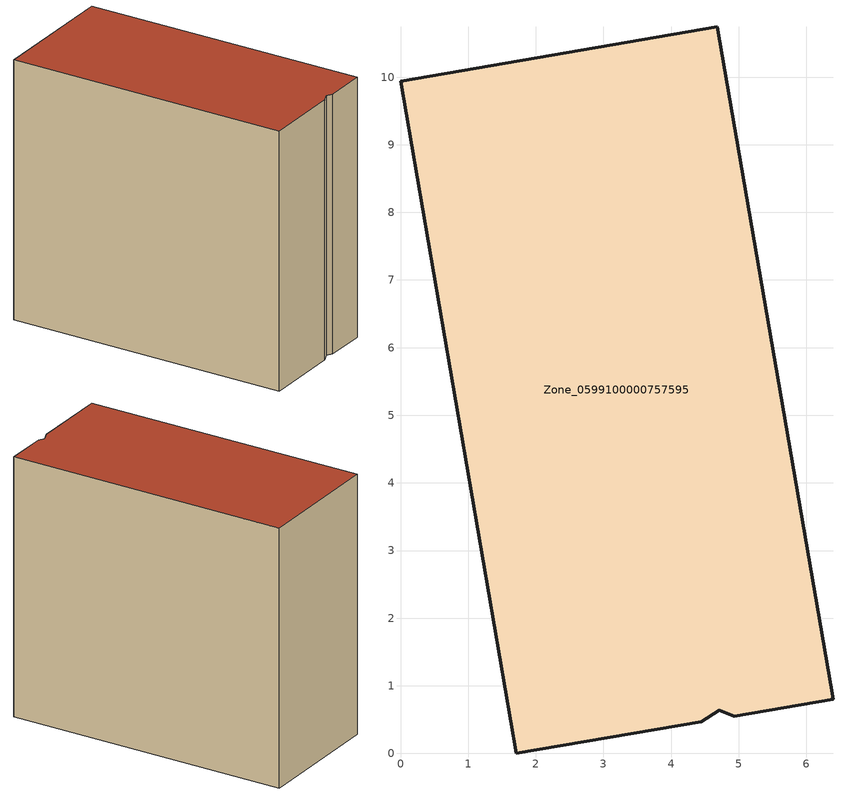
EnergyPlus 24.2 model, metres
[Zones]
Zone_0599100000757595
 floor ground (C_G): 4.94,0.55 4.71,0.64 4.44,0.47 1.71,0 0,9.94 4.68,10.75 6.39,0.8 z0
 wall outside (C_F): 0,9.94 1.71,0 4.44,0.47 4.71,0.64 4.94,0.55 6.39,0.8 4.68,10.75 0,9.94 z0:9.29
 roof outside (C_R): 4.71,0.64 4.94,0.55 6.39,0.8 4.68,10.75 0,9.94 1.71,0 4.44,0.47 z9.29
[BUILDING]
Pand.0599100000757595: North Axis=0; Terrain=City; Loads Convergence Tolerance Value=0.04; Temperature Convergence Tolerance Value=0.4; Solar Distribution=FullExterior; Maximum Number of Warmup Days=25; Minimum Number of Warmup Days=1
[Site:Location]
Rotterdam.The.Hague.AP_ZH_NLD Design_Conditions: Latitude=51.96; Longitude=4.45; Time Zone=1; Elevation=-4.5
[SITE:GROUNDTEMPERATURE:BUILDINGSURFACE]
18, 18, 18, 18, 18, 18, 18, 18, 18, 18, 18, 18
[MATERIAL] Thermal Absorptance=0.9; Solar Absorptance=0.7; Visible Absorptance=0.7
Name | Roughness | Thickness | Conductivity | Density | Specific Heat
G.TI.2006-2014 | MediumSmooth | 0.15 | 0.06 | 540 | 1210
F.TI.2006-2014 | Rough | 0.3 | 0.12 | 1920 | 840
R.TI.2006-2014 | MediumRough | 0.2 | 0.08 | 1500 | 1000
[CONSTRUCTION]
C_G: G.TI.2006-2014
C_F: F.TI.2006-2014
C_R: R.TI.2006-2014
[ZONE]
Zone_0599100000757595: Type=1; Multiplier=1; Ceiling Height=Autocalculate; Volume=Autocalculate; Floor Area=autocalculate; Part of Total Floor Area=Yes
[ZONEINFILTRATION:DESIGNFLOWRATE]
Infil_Zone_0599100000757595: Zone or ZoneList or Space or SpaceList=Zone_0599100000757595; Schedule=AlwaysOn; Design Flow Rate Calculation Method=Flow/Area; Flow Rate per Floor Area=0.0015; Constant Term Coefficient=1; Temperature Term Coefficient=0; Velocity Term Coefficient=0; Velocity Squared Term Coefficient=0
[HVACTEMPLATE:ZONE:IDEALLOADSAIRSYSTEM]
Zone_0599100000757595: Maximum Heating Supply Air Temperature=50; Minimum Cooling Supply Air Temperature=13; Maximum Heating Supply Air Humidity Ratio=0.0156; Minimum Cooling Supply Air Humidity Ratio=0.0077; Heating Limit=NoLimit; Cooling Limit=NoLimit; Dehumidification Control Type=ConstantSensibleHeatRatio; Cooling Sensible Heat Ratio=0.7; Dehumidification Setpoint=60; Humidification Control Type=None; Humidification Setpoint=30; Outdoor Air Method=None; Outdoor Air Flow Rate per Person=0.00944; Outdoor Air Flow Rate per Zone Floor Area=0; Outdoor Air Flow Rate per Zone=0; Demand Controlled Ventilation Type=None; Outdoor Air Economizer Type=NoEconomizer; Heat Recovery Type=None; Sensible Heat Recovery Effectiveness=0.7; Latent Heat Recovery Effectiveness=0.65
[ZONECONTROL:THERMOSTAT]
ThermostatControl_Zone_0599100000757595: Zone or ZoneList=Zone_0599100000757595; Control Type Schedule=DualSetpointControlType; Control 1=Thermostat_Zone_0599100000757595; Temperature Difference Between Cutout And Setpoint=0
[THERMOSTATSETPOINT:DUALSETPOINT]
Thermostat_Zone_0599100000757595: Heating Setpoint Temperature Schedule=HeatingSetpoint_Zone_0599100000757595; Cooling Setpoint Temperature Schedule=CoolingSetpoint_Zone_0599100000757595
[SCHEDULE:COMPACT]
HeatingSetpoint_Zone_0599100000757595: Through: 12/31, For: AllDays, Until: 24:00, 21
CoolingSetpoint_Zone_0599100000757595: Through: 12/31, For: AllDays, Until: 24:00, 24
DualSetpointControlType: Through: 12/31, For: AllDays, Until: 24:00, 4
AlwaysOn: Through: 12/31, For: AllDays, Until: 24:00, 1
